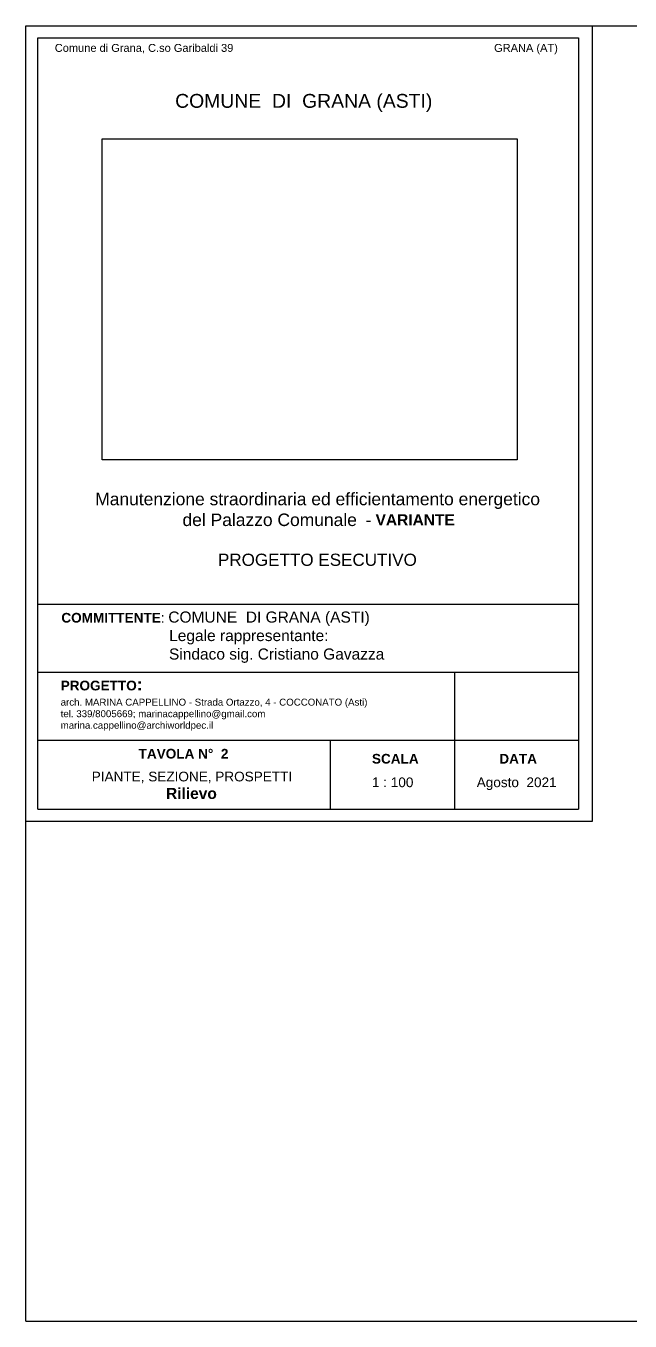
# Model space of a CAD drawing. Header units: millimetres. Extents: x 2032 to 2133, y 894 to 941.
# Drawn here: x 2032.4 to 2054.18, y 894.27 to 941.01 of the extents above; entities that cross this region are included whole.
import ezdxf

# ---------------------------------------------------------------- set-up
doc = ezdxf.new("R2010")
doc.units = ezdxf.units.MM
for name, color, linetype in [('proiez lontane', 3, 'Continuous'), ('proiezione', 4, 'Continuous'), ('proiezioni', 4, 'Continuous'), ('PROSPETTI', 4, 'Continuous'), ('tiranti', 244, 'Continuous')]:
    doc.layers.add(name, color=color, linetype=linetype)
doc.styles.get("Standard").update_dxf_attribs({"font": 'txt.shx'})

msp = doc.modelspace()

# ---------------------------------------------------------------- linework, layer by layer
at = {"layer": 'proiez lontane', "ltscale": 0.0004}
for p, q in [((2032.401, 894.267), (2032.401, 941.005)), ((2032.401, 941.005), (2133.405, 941.005)), ((2052.831, 912.305), (2052.831, 941.005)), ((2032.401, 912.305), (2052.831, 912.305))]:
    msp.add_line(p, q, dxfattribs=at)
at = {"layer": 'proiez lontane'}
msp.add_line((2032.401, 894.267), (2133.405, 894.267), dxfattribs=at)
at = {"layer": 'proiezione'}
msp.add_lwpolyline([(2035.151, 936.933), (2050.119, 936.933), (2050.119, 925.346), (2035.151, 925.346)], close=True, dxfattribs=at)
at = {"layer": 'proiezioni'}
for p, q in [((2032.831, 920.139), (2052.331, 920.139)), ((2032.831, 917.69), (2052.331, 917.69)), ((2047.852, 917.69), (2047.852, 912.738)), ((2032.831, 915.228), (2047.852, 915.228)), ((2032.831, 915.228), (2052.331, 915.228)), ((2043.374, 915.228), (2043.374, 912.738))]:
    msp.add_line(p, q, dxfattribs=at)
at = {"layer": 'tiranti'}
for p, q in [((2032.831, 912.738), (2032.831, 940.575)), ((2032.831, 940.575), (2052.331, 940.575)), ((2052.331, 940.575), (2052.331, 912.738)), ((2032.831, 912.738), (2052.331, 912.738))]:
    msp.add_line(p, q, dxfattribs=at)

# ---------------------------------------------------------------- texts
at = {"layer": 'PROSPETTI', "linetype": 'Continuous', "attachment_point": 1}
for s, insert, char_height, width in [('{\\f@Arial Unicode MS|b0|i0|c0|p34;Comune di Grana, C.so Garibaldi 39                                                                                     GRANA (AT)}', (2033.441, 940.354), 0.285, 18.6972), ('{\\f@Arial Unicode MS|b0|i0|c0|p34;COMUNE  DI  GRANA (ASTI)}', (2037.781, 938.55), 0.5, 19.5061), ('\\A1;\\pi0.38738;{\\f@Arial Unicode MS|b0|i0|c0|p34;\\H1.0714x;Manutenzione straordinaria ed efficientamento energetico  \\P\\pi3.5338;del Palazzo Comunale\\fTimes New Roman|b1|i0|c0|p18; \\H0.88889x; - \\f@Arial Unicode MS|b1|i0|c0|p34;VARIANTE\\fTimes New Roman|b1|i0|c0|p18;  \\H1.05x;           \\H0.83334x;\\P\\pi0;\\H1.2x;                       }', (2034.512, 924.158), 0.42, 16.74473), ('{\\f@Arial Unicode MS|b0|i0|c0|p34;\\H1.2571x;PROGETTO ESECUTIVO\\P\\H0.90913x;\t\t       \\fTimes New Roman|b0|i0|c0|p18;                                }', (2039.325, 921.961), 0.35, 7.13482), ('{\\f@Arial Unicode MS|b1|i0|c0|p34;COMMITTENTE\\f@Arial Unicode MS|b0|i0|c0|p34;: \\H1.1429x;COMUNE  DI GRANA (ASTI) \\P\t\t       Legale rappresentante: \\P                         Sindaco sig. Cristiano Gavazza\\P\\fTimes New Roman|b0|i0|c0|p18;                                }', (2033.678, 919.873), 0.35, 21.5675), ('{\\f@Arial Unicode MS|b1|i0|c0|p34;PROGETTO\\H1.2857x;:\\P\\f@Arial Unicode MS|b0|i0|c0|p34;\\H0.55556x;arch. MARINA CAPPELLINO - Strada Ortazzo, 4 - COCCONATO (Asti)\\Ptel. 339/8005669; marinacappellino@gmail.com\\Pmarina.cappellino@archiworldpec.il}', (2033.654, 917.477), 0.35, 13.6395), ('{\\f@Arial Unicode MS|b1|i0|c0|p34;TAVOLA N°  2}', (2036.464, 914.917), 0.35, 7.55574), ('{\\f@Arial Unicode MS|b1|i0|c0|p34;     SCALA\\H0.81429x;\\P\\H0.5614x;\\P\\f@Arial Unicode MS|b0|i0|c0|p34;\\H2.1876x;     1 : 100}', (2044.198, 914.735), 0.35, 3.82258), ('{\\f@Arial Unicode MS|b1|i0|c0|p34;      DATA\\P\\pi2.7609;\\H0.45714x;\\P\\pi0;\\f@Arial Unicode MS|b0|i0|c0|p34;\\H2.1876x;Agosto  2021}', (2048.655, 914.735), 0.35, 5.52183), ('{\\f@Arial Unicode MS|b0|i0|c0|p34;\\H2x;PIANTE, SEZIONE, PROSPETTI                            \\P      \\H1.1429x;            \\f@Arial Unicode MS|b1|i0|c0|p34;\\C5;Rilievo}', (2034.774, 914.093), 0.175, 7.60878)]:
    msp.add_mtext(s, dxfattribs=dict(at, insert=insert, char_height=char_height, width=width))

doc.saveas('drawing.dxf')
